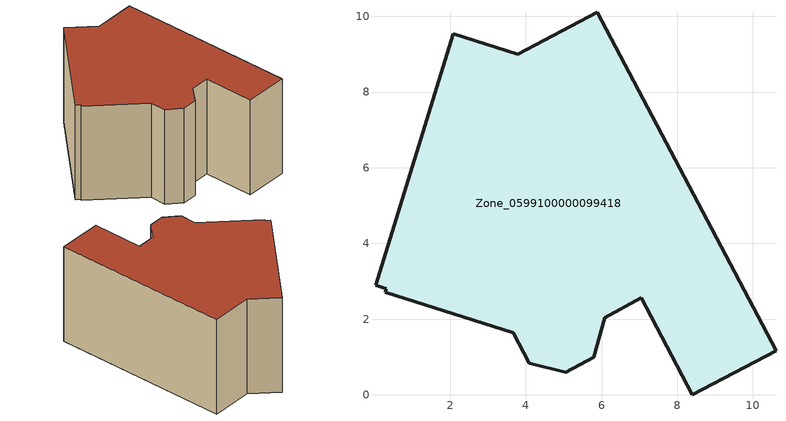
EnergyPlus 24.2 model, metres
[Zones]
Zone_0599100000099418
 floor ground (C_G): 3.78,9 5.88,10.11 10.61,1.17 8.4,0 7.05,2.56 6.08,2.04 5.79,0.99 5.05,0.59 4.09,0.84 3.67,1.64 0.28,2.71 0.31,2.8 0.03,2.89 2.08,9.54 z0
 wall outside (C_F): 3.67,1.64 4.09,0.84 5.05,0.59 5.79,0.99 6.08,2.04 7.05,2.56 8.4,0 10.61,1.17 5.88,10.11 3.78,9 2.08,9.54 0.03,2.89 0.31,2.8 0.28,2.71 3.67,1.64 z0:5.79
 roof outside (C_R): 0.31,2.8 0.28,2.71 3.67,1.64 4.09,0.84 5.05,0.59 5.79,0.99 6.08,2.04 7.05,2.56 8.4,0 10.61,1.17 5.88,10.11 3.78,9 2.08,9.54 0.03,2.89 z5.79
[BUILDING]
Pand.0599100000099418: North Axis=0; Terrain=City; Loads Convergence Tolerance Value=0.04; Temperature Convergence Tolerance Value=0.4; Solar Distribution=FullExterior; Maximum Number of Warmup Days=25; Minimum Number of Warmup Days=1
[Site:Location]
Rotterdam.The.Hague.AP_ZH_NLD Design_Conditions: Latitude=51.96; Longitude=4.45; Time Zone=1; Elevation=-4.5
[SITE:GROUNDTEMPERATURE:BUILDINGSURFACE]
18, 18, 18, 18, 18, 18, 18, 18, 18, 18, 18, 18
[MATERIAL] Thermal Absorptance=0.9; Solar Absorptance=0.7; Visible Absorptance=0.7
Name | Roughness | Thickness | Conductivity | Density | Specific Heat
G.TC.1975-1991 | MediumSmooth | 0.15 | 0.288461 | 540 | 1210
F.TC.1975-1991 | Rough | 0.3 | 0.230769 | 1920 | 840
R.TC.1975-1991 | MediumRough | 0.2 | 0.153846 | 1500 | 1000
[CONSTRUCTION]
C_G: G.TC.1975-1991
C_F: F.TC.1975-1991
C_R: R.TC.1975-1991
[ZONE]
Zone_0599100000099418: Type=1; Multiplier=1; Ceiling Height=Autocalculate; Volume=Autocalculate; Floor Area=autocalculate; Part of Total Floor Area=Yes
[ZONEINFILTRATION:DESIGNFLOWRATE]
Infil_Zone_0599100000099418: Zone or ZoneList or Space or SpaceList=Zone_0599100000099418; Schedule=AlwaysOn; Design Flow Rate Calculation Method=Flow/Area; Flow Rate per Floor Area=0.003; Constant Term Coefficient=1; Temperature Term Coefficient=0; Velocity Term Coefficient=0; Velocity Squared Term Coefficient=0
[HVACTEMPLATE:ZONE:IDEALLOADSAIRSYSTEM]
Zone_0599100000099418: Maximum Heating Supply Air Temperature=50; Minimum Cooling Supply Air Temperature=13; Maximum Heating Supply Air Humidity Ratio=0.0156; Minimum Cooling Supply Air Humidity Ratio=0.0077; Heating Limit=NoLimit; Cooling Limit=NoLimit; Dehumidification Control Type=ConstantSensibleHeatRatio; Cooling Sensible Heat Ratio=0.7; Dehumidification Setpoint=60; Humidification Control Type=None; Humidification Setpoint=30; Outdoor Air Method=None; Outdoor Air Flow Rate per Person=0.00944; Outdoor Air Flow Rate per Zone Floor Area=0; Outdoor Air Flow Rate per Zone=0; Demand Controlled Ventilation Type=None; Outdoor Air Economizer Type=NoEconomizer; Heat Recovery Type=None; Sensible Heat Recovery Effectiveness=0.7; Latent Heat Recovery Effectiveness=0.65
[ZONECONTROL:THERMOSTAT]
ThermostatControl_Zone_0599100000099418: Zone or ZoneList=Zone_0599100000099418; Control Type Schedule=DualSetpointControlType; Control 1=Thermostat_Zone_0599100000099418; Temperature Difference Between Cutout And Setpoint=0
[THERMOSTATSETPOINT:DUALSETPOINT]
Thermostat_Zone_0599100000099418: Heating Setpoint Temperature Schedule=HeatingSetpoint_Zone_0599100000099418; Cooling Setpoint Temperature Schedule=CoolingSetpoint_Zone_0599100000099418
[SCHEDULE:COMPACT]
HeatingSetpoint_Zone_0599100000099418: Through: 12/31, For: AllDays, Until: 24:00, 21
CoolingSetpoint_Zone_0599100000099418: Through: 12/31, For: AllDays, Until: 24:00, 24
DualSetpointControlType: Through: 12/31, For: AllDays, Until: 24:00, 4
AlwaysOn: Through: 12/31, For: AllDays, Until: 24:00, 1
